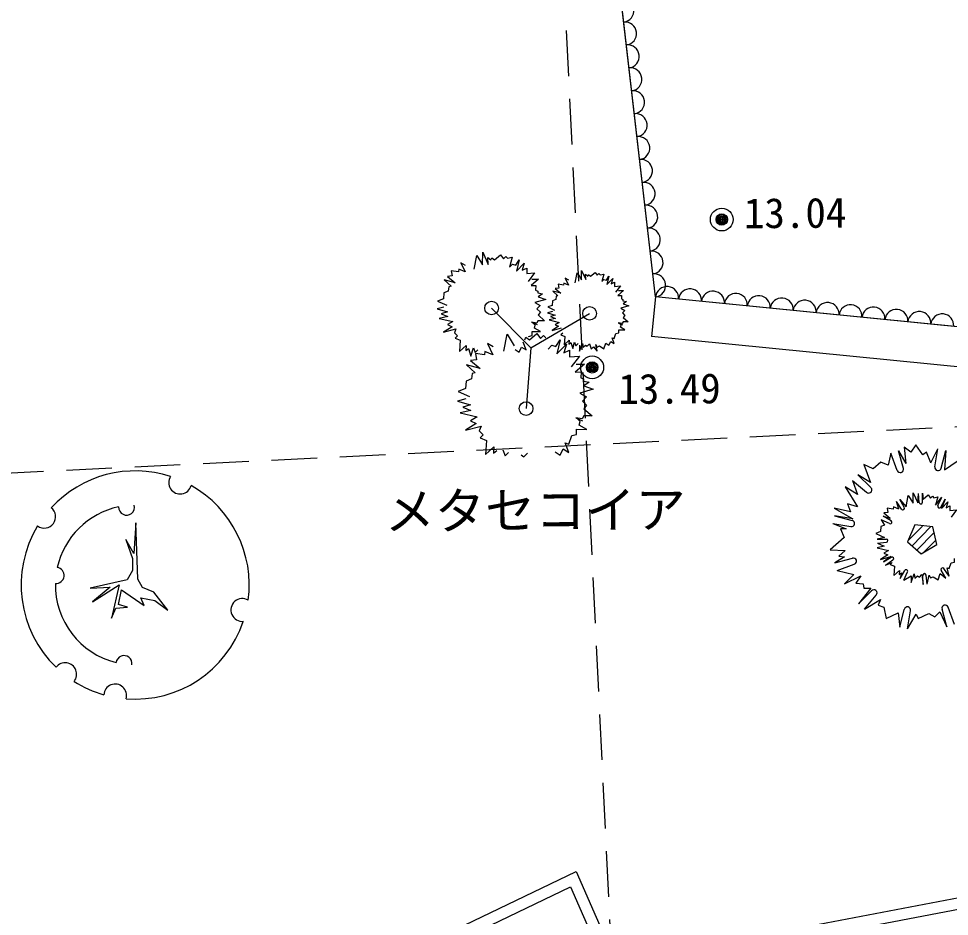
# Model space of a CAD drawing. Units: millimetres on the paper. Extents: x -297 to 277, y -210 to 190.
# Drawn here: x -122.75 to -81.95, y -73.06 to -33.72 of the extents above; entities that cross this region are included whole.
import ezdxf
from ezdxf.enums import TextEntityAlignment as Align

# ---------------------------------------------------------------- set-up
doc = ezdxf.new("R2010")
doc.units = ezdxf.units.MM
doc.header["$PDMODE"] = 32
doc.header["$PDSIZE"] = 1
doc.linetypes.add('DASHED2', pattern=[3, 2, -1])
doc.layers.add('0-1_2003', color=4, linetype='Continuous')
doc.layers.add('0-2_2004', color=4, linetype='DASHED2')
doc.styles.add('ＭＳ ゴシック', font='')
doc.styles.get('ＭＳ ゴシック').set_extended_font_data('MS Gothic')

msp = doc.modelspace()

# ---------------------------------------------------------------- linework, layer by layer
at = {"layer": '0-1_2003'}
for p, q in [((-94.83, -45.916), (-98.196, -16.816)), ((-94.83, -45.916), (-95.003, -47.657)), ((-39.545, -51.395), (-94.83, -45.916)), ((-39.768, -53.131), (-95.003, -47.657))]:
    msp.add_line(p, q, dxfattribs=at)
at = {"layer": '0-1_2003', "color": 5}
for p, q in [((-102.419, -44.507), (-102.409, -43.963)), ((-102.409, -43.963), (-102.167, -44.492)), ((-103.362, -44.421), (-103.174, -44.818)), ((-103.162, -44.539), (-103.362, -44.421)), ((-102.789, -44.696), (-102.674, -44.097)), ((-102.674, -44.097), (-102.419, -44.507)), ((-102.182, -44.187), (-102.049, -44.292)), ((-102.167, -44.492), (-102.182, -44.187)), ((-102.049, -44.292), (-102.009, -44.199)), ((-102.009, -44.199), (-101.889, -44.291)), ((-101.889, -44.291), (-101.625, -44.077)), ((-101.625, -44.077), (-101.505, -44.249)), ((-101.505, -44.249), (-101.399, -44.142)), ((-101.399, -44.142), (-101.319, -44.221)), ((-101.319, -44.221), (-101.12, -44.18)), ((-101.12, -44.18), (-101.237, -44.619)), ((-100.959, -44.524), (-100.814, -44.297)), ((-100.814, -44.297), (-100.93, -44.789)), ((-100.93, -44.789), (-100.587, -44.442)), ((-100.587, -44.442), (-100.678, -44.748)), ((-103.785, -44.769), (-103.743, -44.994)), ((-103.466, -44.82), (-103.785, -44.769)), ((-103.453, -44.7), (-103.466, -44.82)), ((-103.174, -44.818), (-103.453, -44.7)), ((-101.237, -44.619), (-101.105, -44.485)), ((-101.105, -44.485), (-100.959, -44.524)), ((-100.678, -44.748), (-100.48, -44.654)), ((-100.48, -44.654), (-100.478, -44.893)), ((-100.478, -44.893), (-100.133, -44.864)), ((-100.133, -44.864), (-100.423, -45.237)), ((-104.101, -45.169), (-103.793, -45.446)), ((-103.622, -45.299), (-104.101, -45.169)), ((-103.743, -44.994), (-103.956, -45.022)), ((-103.956, -45.022), (-103.622, -45.299)), ((-99.959, -45.141), (-100.289, -45.422)), ((-100.251, -45.143), (-99.959, -45.141)), ((-103.925, -45.659), (-104.11, -45.74)), ((-103.9, -45.473), (-103.925, -45.659)), ((-103.793, -45.446), (-103.9, -45.473)), ((-100.289, -45.422), (-100.076, -45.421)), ((-100.076, -45.421), (-100.088, -45.62)), ((-100.088, -45.62), (-99.995, -45.659)), ((-99.995, -45.659), (-99.995, -45.739)), ((-104.135, -46.006), (-104.387, -46.1)), ((-104.387, -46.1), (-103.987, -46.283)), ((-104.11, -45.74), (-104.135, -46.006)), ((-99.648, -46.029), (-100.125, -46.165)), ((-99.995, -45.739), (-99.795, -45.778)), ((-99.795, -45.778), (-99.98, -45.912)), ((-99.98, -45.912), (-99.648, -46.029)), ((-104.119, -46.364), (-104.411, -46.445)), ((-104.411, -46.445), (-103.959, -46.575)), ((-100.03, -46.443), (-99.883, -46.588)), ((-103.944, -46.774), (-104.315, -46.856)), ((-104.315, -46.856), (-103.717, -46.998)), ((-103.959, -46.575), (-104.224, -46.657)), ((-104.224, -46.657), (-103.944, -46.774)), ((-99.883, -46.588), (-99.975, -46.708)), ((-99.975, -46.708), (-99.694, -46.959)), ((-103.755, -47.224), (-104.125, -47.466)), ((-104.125, -47.466), (-103.582, -47.316)), ((-103.717, -46.998), (-103.955, -47.133)), ((-103.955, -47.133), (-103.755, -47.224)), ((-103.582, -47.316), (-103.647, -47.489)), ((-100.265, -47.029), (-100.025, -47.133)), ((-100.039, -47.067), (-100.265, -47.029)), ((-100.105, -47.16), (-100.198, -47.068)), ((-100.144, -47.28), (-100.105, -47.16)), ((-99.877, -47.438), (-100.144, -47.28)), ((-99.987, -46.96), (-100.039, -47.067)), ((-99.694, -46.959), (-99.987, -46.96)), ((-103.647, -47.489), (-103.514, -47.621)), ((-103.514, -47.621), (-103.619, -47.728)), ((-103.619, -47.728), (-103.393, -47.819)), ((-100.407, -47.654), (-100.234, -47.613)), ((-100.236, -47.427), (-99.877, -47.438)), ((-100.234, -47.613), (-100.236, -47.427)), ((-98.811, -47.649), (-98.838, -48.017)), ((-103.139, -48.043), (-103.151, -48.269)), ((-100.814, -48.333), (-100.709, -48.12)), ((-100.709, -48.12), (-100.509, -48.238)), ((-100.509, -48.238), (-100.631, -47.907)), ((-98.838, -48.017), (-98.62, -47.817)), ((-98.54, -47.916), (-98.459, -48.174)), ((-98.459, -48.174), (-98.381, -47.895)), ((-98.381, -47.895), (-98.32, -48.054)), ((-98.32, -48.054), (-98.231, -47.963)), ((-98.161, -48.033), (-98.159, -48.292)), ((-98.159, -48.292), (-98.042, -47.952)), ((-97.902, -48.031), (-97.832, -48.08)), ((-97.832, -48.08), (-97.733, -47.98)), ((-97.733, -47.98), (-97.652, -48.199)), ((-97.652, -48.199), (-97.553, -48.098)), ((-97.553, -48.098), (-97.392, -48.296)), ((-97.444, -48.008), (-97.394, -48.117)), ((-97.392, -48.296), (-97.444, -48.008)), ((-97.394, -48.117), (-97.284, -48.067)), ((-97.284, -48.067), (-97.094, -48.195)), ((-97.094, -48.195), (-97.006, -47.945)), ((-97.006, -47.945), (-96.876, -48.034)), ((-96.876, -48.034), (-96.798, -47.874)), ((-103.151, -48.269), (-103.032, -48.175)), ((-103.032, -48.175), (-102.923, -48.52)), ((-102.923, -48.52), (-102.82, -48.148)), ((-100.987, -48.215), (-100.814, -48.333)), ((-100.306, -48.153), (-100.506, -50.811)), ((-102.241, -52.205), (-102.287, -52.819)), ((-102.287, -52.819), (-101.924, -52.485)), ((-101.525, -52.615), (-101.424, -52.88)), ((-99.017, -52.847), (-98.886, -52.581)), ((-82.765, -53.182), (-82.451, -52.573)), ((-82.585, -53.361), (-82.451, -52.573)), ((-101.424, -52.88), (-101.275, -52.729)), ((-100.727, -52.842), (-100.61, -52.924)), ((-100.61, -52.924), (-100.445, -52.757)), ((-99.234, -52.699), (-99.017, -52.847)), ((-84.512, -52.767), (-84.641, -53.288)), ((-84.234, -53.517), (-84.512, -52.767)), ((-83.968, -53.431), (-84.18, -52.66)), ((-84.18, -52.66), (-83.859, -53.22)), ((-82.312, -53.42), (-82.11, -52.646)), ((-82.11, -52.646), (-82.168, -53.491)), ((-85.705, -53.264), (-85.413, -54.052)), ((-85.966, -53.707), (-85.397, -54.269)), ((-85.413, -54.052), (-85.966, -53.707)), ((-86.2, -53.965), (-85.584, -54.476)), ((-86.2, -53.965), (-85.978, -54.58)), ((-83.334, -54.941), (-83.307, -54.525)), ((-83.269, -54.923), (-83.307, -54.525)), ((-83.13, -54.916), (-83.133, -54.516)), ((-83.133, -54.516), (-83.103, -54.773)), ((-84.046, -55.212), (-84.277, -54.886)), ((-84.173, -55.212), (-84.277, -54.886)), ((-83.928, -55.136), (-84.131, -54.791)), ((-84.131, -54.791), (-83.853, -55.11)), ((-82.559, -55.046), (-82.286, -54.698)), ((-82.453, -55.062), (-82.286, -54.698)), ((-82.328, -55.125), (-82.131, -54.778)), ((-82.131, -54.778), (-82.303, -55.188)), ((-87.063, -55.848), (-86.274, -55.981)), ((-87.063, -55.848), (-86.469, -56.085)), ((-86.99, -55.507), (-86.216, -55.709)), ((-86.19, -55.645), (-86.99, -55.507)), ((-84.574, -55.85), (-84.937, -55.683)), ((-84.937, -55.683), (-84.799, -55.913)), ((-84.51, -55.725), (-84.858, -55.528)), ((-84.858, -55.528), (-84.546, -55.613)), ((-85.183, -56.281), (-84.801, -56.456)), ((-83.131, -55.957), (-83.778, -56.613)), ((-82.758, -55.982), (-83.59, -56.824)), ((-82.62, -56.244), (-83.378, -57.012)), ((-84.801, -56.456), (-85.119, -56.53)), ((-85.119, -56.53), (-84.719, -56.527)), ((-85.11, -56.704), (-84.712, -56.666)), ((-85.11, -56.704), (-84.815, -56.843)), ((-82.547, -56.573), (-83.07, -57.103)), ((-86.555, -57.306), (-86.976, -57.577)), ((-86.976, -57.577), (-86.205, -57.365)), ((-84.513, -57.294), (-84.845, -57.528)), ((-84.845, -57.528), (-84.5, -57.325)), ((-84.75, -57.674), (-84.424, -57.443)), ((-86.869, -57.909), (-86.119, -57.631)), ((-86.869, -57.909), (-86.143, -58.086)), ((-84.75, -57.674), (-84.456, -57.548)), ((-84.108, -58.255), (-83.91, -57.907)), ((-82.108, -58.242), (-82.31, -57.897)), ((-81.961, -58.147), (-82.193, -57.821)), ((-81.961, -58.147), (-82.054, -57.787)), ((-84.055, -58.01), (-84.108, -58.255)), ((-83.952, -58.334), (-83.786, -57.971)), ((-83.952, -58.334), (-83.633, -58.14)), ((-83.158, -58.082), (-83.106, -58.516)), ((-83.106, -58.516), (-83.109, -58.116)), ((-82.932, -58.507), (-82.969, -58.109)), ((-82.932, -58.507), (-82.837, -58.113)), ((-82.351, -58.043), (-82.108, -58.242)), ((-85.388, -58.675), (-85.929, -59.363)), ((-85.929, -59.363), (-85.367, -58.794)), ((-85.67, -59.597), (-85.16, -58.981)), ((-85.67, -59.597), (-84.978, -59.173)), ((-81.726, -60.266), (-82.005, -59.516)), ((-84.192, -59.763), (-84.129, -60.387)), ((-84.129, -60.387), (-83.927, -59.613)), ((-83.788, -60.46), (-83.654, -59.671)), ((-83.788, -60.46), (-83.409, -59.82)), ((-82.377, -59.719), (-82.058, -60.373)), ((-82.058, -60.373), (-82.271, -59.602))]:
    msp.add_line(p, q, dxfattribs=at)
at = {"layer": '0-1_2003'}
for points in [[(-39.545, -51.395), (-94.83, -45.916), (-98.196, -16.816)], [(-80.63, -132.914), (-81.232, -126.732), (-83.532, -122.215), (-86.57, -118.755), (-96.437, -111.828), (-98.596, -115.24), (-108.218, -109.177), (-105.99, -105.691), (-109.463, -102.77), (-111.753, -99.234), (-116.219, -99.613), (-116.799, -88.709), (-112.69, -88.595), (-111.279, -85.109), (-109.209, -81.987), (-107.145, -79.715), (-108.444, -75.96), (-98.313, -71.093), (-96.559, -75.105), (-78.754, -71.704), (-79.329, -67.686), (-68.557, -65.551), (-67.724, -69.546), (-48.737, -65.965)], [(-80.126, -132.927), (-80.744, -126.589), (-83.114, -121.932), (-86.234, -118.38), (-96.579, -111.118), (-98.752, -114.551), (-107.525, -109.022), (-105.333, -105.59), (-109.084, -102.435), (-111.497, -98.71), (-115.747, -99.071), (-116.272, -89.194), (-112.349, -89.086), (-110.834, -85.343), (-108.814, -82.295), (-106.575, -79.832), (-107.826, -76.217), (-98.564, -71.768), (-96.857, -75.671), (-78.192, -72.106), (-78.767, -68.084), (-68.945, -66.138), (-68.113, -70.128), (-48.644, -66.457)]]:
    msp.add_lwpolyline(points, dxfattribs=at)
at = {"layer": '0-1_2003', "color": 5}
for points in [[(-98.358, -45.306), (-98.271, -44.857), (-98.08, -45.165)], [(-98.08, -45.165), (-98.073, -44.756), (-97.891, -45.153)], [(-97.891, -45.153), (-97.903, -44.924), (-97.803, -45.003), (-97.773, -44.933), (-97.683, -45.003), (-97.485, -44.842), (-97.395, -44.971), (-97.315, -44.891), (-97.255, -44.95), (-97.106, -44.919), (-97.194, -45.248), (-97.095, -45.148), (-96.985, -45.177), (-96.877, -45.007), (-96.964, -45.376), (-96.707, -45.116), (-96.775, -45.345), (-96.626, -45.274), (-96.625, -45.454), (-96.366, -45.432), (-96.583, -45.712)], [(-98.638, -45.188), (-98.788, -45.1), (-98.646, -45.397), (-98.856, -45.309), (-98.865, -45.399), (-99.105, -45.36), (-99.074, -45.53), (-99.233, -45.551), (-98.982, -45.758), (-99.342, -45.661), (-99.111, -45.868), (-99.191, -45.889), (-99.21, -46.028), (-99.349, -46.089), (-99.367, -46.288), (-99.556, -46.359), (-99.256, -46.497)], [(-96.454, -45.642), (-96.235, -45.64), (-96.483, -45.851), (-96.323, -45.85), (-96.332, -45.999), (-96.262, -46.029), (-96.262, -46.088), (-96.112, -46.117), (-96.251, -46.218), (-96.002, -46.306), (-96.359, -46.408), (-96.18, -46.506), (-96.288, -46.616), (-96.178, -46.725), (-96.247, -46.815), (-96.037, -47.003), (-96.256, -47.004), (-96.295, -47.084), (-96.465, -47.056), (-96.285, -47.134)], [(-102.02, -46.404), (-100.306, -48.153), (-97.723, -46.637)], [(-100.125, -46.165), (-99.885, -46.296), (-100.03, -46.443)], [(-99.355, -46.557), (-99.574, -46.618), (-99.235, -46.716), (-99.434, -46.777), (-99.224, -46.865), (-99.502, -46.926), (-99.054, -47.033), (-99.232, -47.134), (-99.082, -47.202), (-99.36, -47.383), (-98.952, -47.271)], [(-96.798, -47.874), (-96.648, -47.963), (-96.739, -47.715), (-96.649, -47.744), (-96.571, -47.524), (-96.442, -47.494), (-96.443, -47.354), (-96.174, -47.362), (-96.374, -47.244), (-96.345, -47.154), (-96.415, -47.085)], [(-101.487, -48.3), (-101.343, -47.552), (-101.024, -48.064)], [(-100.561, -47.796), (-100.512, -47.679), (-100.362, -47.795), (-100.032, -47.527), (-99.881, -47.742), (-99.749, -47.608), (-99.649, -47.707)], [(-98.901, -47.5), (-98.98, -47.58), (-98.811, -47.649)], [(-101.953, -48.104), (-102.203, -47.956), (-101.967, -48.452), (-102.317, -48.305), (-102.332, -48.455), (-102.731, -48.391), (-102.679, -48.673), (-102.945, -48.708), (-102.528, -49.054), (-103.126, -48.892), (-102.742, -49.238), (-102.875, -49.272), (-102.906, -49.504), (-103.138, -49.605), (-103.169, -49.937), (-103.483, -50.056), (-102.984, -50.285)], [(-103.393, -47.819), (-103.429, -48.311), (-103.139, -48.043)], [(-99.546, -48.204), (-99.381, -48.037), (-99.198, -48.086), (-99.018, -47.802), (-99.163, -48.417), (-98.734, -47.983), (-98.848, -48.365), (-98.6, -48.248), (-98.598, -48.546), (-98.167, -48.51), (-98.529, -48.977)], [(-98.62, -47.817), (-98.629, -47.986), (-98.54, -47.916)], [(-98.042, -47.952), (-98.011, -48.121), (-97.902, -48.031)], [(-102.82, -48.148), (-102.739, -48.359), (-102.62, -48.239)], [(-98.314, -48.86), (-97.949, -48.857), (-98.361, -49.208), (-98.096, -49.207), (-98.111, -49.456), (-97.994, -49.505), (-97.993, -49.604), (-97.744, -49.652), (-97.975, -49.82), (-97.56, -49.966), (-98.156, -50.136), (-97.856, -50.3), (-98.037, -50.484), (-97.854, -50.665), (-97.969, -50.816), (-97.618, -51.129), (-97.983, -51.131), (-98.049, -51.264), (-98.331, -51.216), (-98.032, -51.347)], [(-103.149, -50.385), (-103.514, -50.487), (-102.948, -50.649), (-103.28, -50.751), (-102.93, -50.898), (-103.394, -51.001), (-102.646, -51.178), (-102.944, -51.346), (-102.694, -51.461), (-103.157, -51.763), (-102.478, -51.576), (-102.559, -51.792), (-102.392, -51.957), (-102.524, -52.09), (-102.241, -52.205)], [(-98.886, -52.581), (-98.637, -52.728), (-98.789, -52.315), (-98.639, -52.363), (-98.509, -51.997), (-98.293, -51.946), (-98.295, -51.714), (-97.847, -51.727), (-98.18, -51.531), (-98.131, -51.381), (-98.248, -51.265)], [(-101.924, -52.485), (-101.939, -52.767), (-101.79, -52.65)], [(-82.765, -53.182), (-82.955, -52.714), (-83.111, -52.84), (-83.427, -52.404), (-83.644, -52.718), (-83.927, -52.501), (-83.859, -53.22)], [(-82.168, -53.491), (-81.327, -52.922), (-81.509, -53.705), (-80.856, -53.075), (-81.195, -53.985)], [(-84.641, -53.288), (-84.955, -53.165), (-85.297, -53.449), (-85.705, -53.264)], [(-85.978, -54.58), (-86.513, -54.239), (-85.975, -55.112), (-86.414, -54.99), (-86.286, -55.333), (-87.007, -55.181), (-86.19, -55.645)], [(-83.853, -55.11), (-83.756, -54.612), (-83.544, -54.953), (-83.536, -54.5), (-83.334, -54.941)], [(-83.103, -54.773), (-82.882, -54.595), (-82.782, -54.738), (-82.694, -54.649), (-82.627, -54.715), (-82.461, -54.681), (-82.559, -55.046)], [(-82.303, -55.188), (-82.017, -54.899), (-82.093, -55.154), (-81.928, -55.075), (-81.926, -55.274), (-81.639, -55.25), (-81.88, -55.562)], [(-84.173, -55.212), (-84.406, -55.114), (-84.416, -55.214), (-84.682, -55.171), (-84.647, -55.359), (-84.824, -55.382), (-84.546, -55.613)], [(-86.469, -56.085), (-86.719, -56.087), (-86.56, -56.461), (-87.183, -56.997), (-86.525, -57.024), (-86.805, -57.277), (-86.555, -57.306)], [(-84.799, -55.913), (-84.953, -55.98), (-84.974, -56.202), (-85.183, -56.281)], [(-84.815, -56.843), (-85.124, -56.911), (-84.625, -57.029), (-84.824, -57.141), (-84.657, -57.218), (-84.966, -57.419), (-84.513, -57.294)], [(-82.054, -57.787), (-81.954, -57.819), (-81.867, -57.575), (-81.723, -57.541), (-81.724, -57.386)], [(-84.456, -57.548), (-84.544, -57.637), (-84.355, -57.713), (-84.386, -58.123), (-84.144, -57.9), (-84.154, -58.088), (-84.055, -58.01)], [(-86.143, -58.086), (-86.547, -58.495), (-85.829, -58.146), (-86.046, -58.461), (-85.733, -58.49), (-85.701, -58.677), (-85.388, -58.675)], [(-83.633, -58.14), (-83.631, -58.428), (-83.501, -58.051), (-83.467, -58.239), (-83.346, -58.138), (-83.268, -58.193), (-83.158, -58.082)], [(-82.837, -58.113), (-82.781, -58.234), (-82.66, -58.178), (-82.448, -58.32), (-82.351, -58.043)], [(-84.978, -59.173), (-85.07, -59.424), (-84.819, -59.516), (-84.722, -60.016), (-84.192, -59.763)], [(-83.409, -59.82), (-83.314, -60.007), (-82.846, -59.785), (-82.595, -59.94), (-82.377, -59.719)]]:
    msp.add_lwpolyline(points, dxfattribs=at)
for points in [[(-117.524, -58.292), (-117.611, -55.822), (-117.708, -57.164), (-118.048, -56.548), (-117.76, -57.376), (-117.756, -57.905), (-118.001, -58.313), (-119.622, -58.677), (-118.74, -58.636), (-119.512, -59.276), (-118.352, -58.527), (-118.678, -59.994), (-118.487, -59.552), (-117.975, -59.513), (-118.382, -59.392), (-118.245, -58.756), (-117.252, -59.438), (-117.395, -59.103), (-116.777, -59.223), (-116.209, -59.643), (-116.832, -58.852), (-117.328, -58.644)], [(-83.194, -57.176), (-82.504, -56.771), (-82.675, -55.99), (-83.472, -55.911), (-83.792, -56.644)]]:
    msp.add_lwpolyline(points, close=True, dxfattribs=at)
at = {"layer": '0-1_2003', "color": 2}
for centre, radius in [((-91.93, -42.526), 0.25), ((-91.93, -42.526), 0.2), ((-91.93, -42.526), 0.15), ((-91.93, -42.526), 0.1), ((-91.93, -42.526), 0.05), ((-91.93, -42.526), 0.02), ((-97.611, -49.006), 0.25), ((-97.611, -49.006), 0.2), ((-97.611, -49.006), 0.15), ((-97.611, -49.006), 0.1), ((-97.611, -49.006), 0.05), ((-97.611, -49.006), 0.02)]:
    msp.add_circle(centre, radius, dxfattribs=at)
at = {"layer": '0-1_2003', "color": 5}
for centre in [(-102.02, -46.404), (-97.723, -46.637), (-100.506, -50.811)]:
    msp.add_circle(centre, 0.3, dxfattribs=at)
at = {"layer": '0-1_2003'}
for centre, start, end in [((-96.286, -33.373), 277.1735, 96.0196), ((-96.17, -34.377), 277.1735, 96.0196), ((-96.054, -35.38), 277.1735, 96.0196), ((-95.938, -36.384), 277.1735, 96.0196), ((-95.822, -37.387), 277.1735, 96.0196), ((-95.706, -38.39), 277.1735, 96.0196), ((-95.59, -39.394), 277.1735, 96.0196), ((-95.474, -40.397), 277.1735, 96.0196), ((-95.358, -41.401), 277.1735, 96.0196), ((-95.242, -42.404), 277.1735, 96.0196), ((-95.126, -43.408), 277.1735, 96.0196), ((-95.009, -44.411), 277.1735, 96.0196), ((-94.893, -45.414), 277.1735, 96.0196), ((-94.328, -45.97), 354.9171, 173.7635), ((-93.323, -46.07), 354.9171, 173.7635), ((-92.318, -46.17), 354.9171, 173.7635), ((-91.313, -46.269), 354.9171, 173.7635), ((-90.308, -46.369), 354.9171, 173.7635), ((-89.302, -46.469), 354.9171, 173.7635), ((-88.297, -46.568), 354.9171, 173.7635), ((-87.292, -46.668), 354.9171, 173.7635), ((-86.287, -46.767), 354.9171, 173.7635), ((-85.282, -46.867), 354.9171, 173.7635), ((-84.276, -46.967), 354.9171, 173.7635), ((-83.271, -47.066), 354.9171, 173.7635), ((-82.266, -47.166), 354.9171, 173.7635)]:
    msp.add_arc(centre, 0.505, start, end, dxfattribs=at)
at = {"layer": '0-1_2003', "color": 5}
for centre, radius, start, end in [((-84.101, -53.474), 0.14, 197.88, 17.88), ((-82.448, -53.391), 0.14, 167.88, 347.88), ((-117.643, -58.541), 5, 72.0009, 137.3532), ((-115.675, -54.053), 0.5, 147.7653, 344.8864), ((-117.643, -58.541), 5, 352.339, 60.6508), ((-85.491, -54.372), 0.14, 227.88, 47.88), ((-118.021, -55.131), 0.35, 177.7653, 14.8864), ((-83.2, -54.92), 0.0698, 182.88, 2.88), ((-82.391, -55.094), 0.0698, 152.88, 332.88), ((-121.629, -55.547), 0.5, 234.359, 51.823), ((-117.643, -58.541), 3.5, 102.0009, 167.3532), ((-83.987, -55.174), 0.0698, 212.88, 32.88), ((-86.245, -55.845), 0.14, 257.88, 77.88), ((-84.542, -55.788), 0.0698, 242.88, 62.88), ((-117.643, -58.541), 5, 148.8287, 226.1392), ((-84.716, -56.597), 0.0698, 272.88, 92.88), ((-86.162, -57.498), 0.14, 287.88, 107.88), ((-84.462, -57.384), 0.0698, 302.88, 122.88), ((-121.107, -58.121), 0.35, 264.359, 81.823), ((-83.848, -57.939), 0.0698, 332.88, 152.88), ((-82.251, -57.859), 0.0698, 32.88, 212.88), ((-83.039, -58.113), 0.0698, 2.88, 182.88), ((-117.643, -58.541), 3.5, 178.8287, 256.1392), ((-85.263, -58.888), 0.14, 317.88, 137.88), ((-112.946, -59.635), 0.5, 58.7963, 274.9725), ((-83.791, -59.642), 0.14, 347.88, 167.88), ((-82.138, -59.559), 0.14, 17.88, 197.88), ((-117.643, -58.541), 5, 265.4041, 341.4297), ((-120.711, -62.451), 0.5, 321.3003, 142.4557), ((-118.134, -61.985), 0.35, 351.3003, 172.4557), ((-117.643, -58.541), 5, 237.6169, 253.9957), ((-118.522, -63.382), 0.5, 343.3797, 176.0202)]:
    msp.add_arc(centre, radius, start, end, dxfattribs=at)
at = {"layer": '0-1_2003', "color": 2}
for p in [(-91.93, -42.526), (-97.611, -49.006)]:
    msp.add_point(p, dxfattribs=at)
at = {"layer": '0-2_2004'}
for p, q in [((-91.176, -189.062), (-101.608, 24.734)), ((121.053, -41.727), (-205.927, -57.681))]:
    msp.add_line(p, q, dxfattribs=at)

# ---------------------------------------------------------------- texts
at = {"layer": '0-1_2003', "style": 'ＭＳ ゴシック'}
for s, height, p in [('13.04', 1.32, (-90.951, -43.306)), ('13.49', 1.32, (-96.457, -51.004)), ('メタセコイア', 1.613, (-106.699, -56.604))]:
    msp.add_text(s, height=height, rotation=0.38, dxfattribs=at).set_placement(p, align=Align.BOTTOM_LEFT)

doc.saveas('drawing.dxf')
